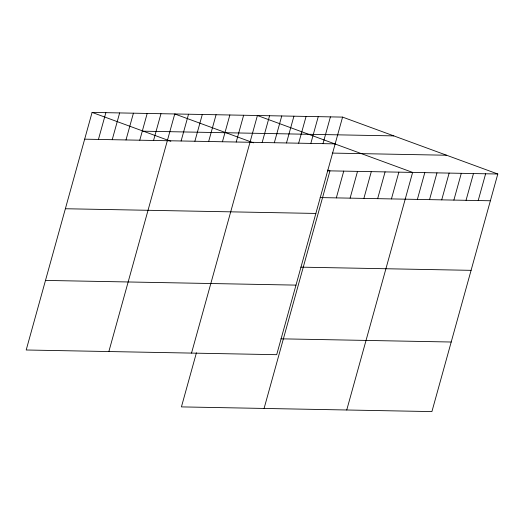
<?xml version="1.0" encoding="UTF-8"?>
<svg xmlns="http://www.w3.org/2000/svg" width="524" height="524" viewBox="0 0 524 524"><rect width="100%" height="100%" fill="white"/><g stroke="black" fill="none" stroke-linecap="round" stroke-linejoin="round"><path stroke-width="0.79" d="M342.578 117.107L92.086 112.411L26.2 349.993L276.692 354.689L342.578 117.107L497.8 174.007L431.914 411.589L181.422 406.893L196.428 352.783M98.44 139.43L105.861 112.673M112.221 139.692L119.642 112.929M125.996 139.947L133.417 113.191M139.77 140.209L147.192 113.446M153.552 140.465L160.973 113.708M108.861 351.539L174.747 113.963L253.505 142.836M181.108 140.982L188.529 114.219M194.882 141.238L202.303 114.481M208.657 141.5L216.078 114.736M222.438 141.755L229.859 114.998M236.213 142.017L243.634 115.254M191.529 353.091L257.415 115.516L412.63 172.409L346.744 409.991M262.157 142.502L269.578 115.739M274.327 142.731L281.748 115.968M286.49 142.96L293.912 116.197M298.66 143.19L306.082 116.426M310.824 143.412L318.245 116.656M322.994 143.642L330.415 116.885M264.083 408.438L329.969 170.863L327.742 170.045M336.323 197.882L343.744 171.119M350.104 198.138L357.525 171.381M363.879 198.399L371.3 171.636M377.653 198.655L385.081 171.898M391.435 198.917L398.856 172.154M417.379 199.402L424.8 172.638M429.542 199.631L436.964 172.868M441.712 199.86L449.134 173.097M453.876 200.083L461.297 173.326M466.046 200.312L473.467 173.555M478.209 200.541L485.63 173.778M143.307 131.19L393.806 135.886M84.665 139.174L335.157 143.871M332.236 153.087L446.579 155.235M327.539 170.817L497.8 174.007M320.118 197.581L490.379 200.771M65.369 208.742L315.867 213.438M300.822 267.148L471.083 270.338M45.496 280.419L295.988 285.115M280.943 338.825L451.21 342.015M92.086 112.411L170.844 141.284"/></g></svg>
